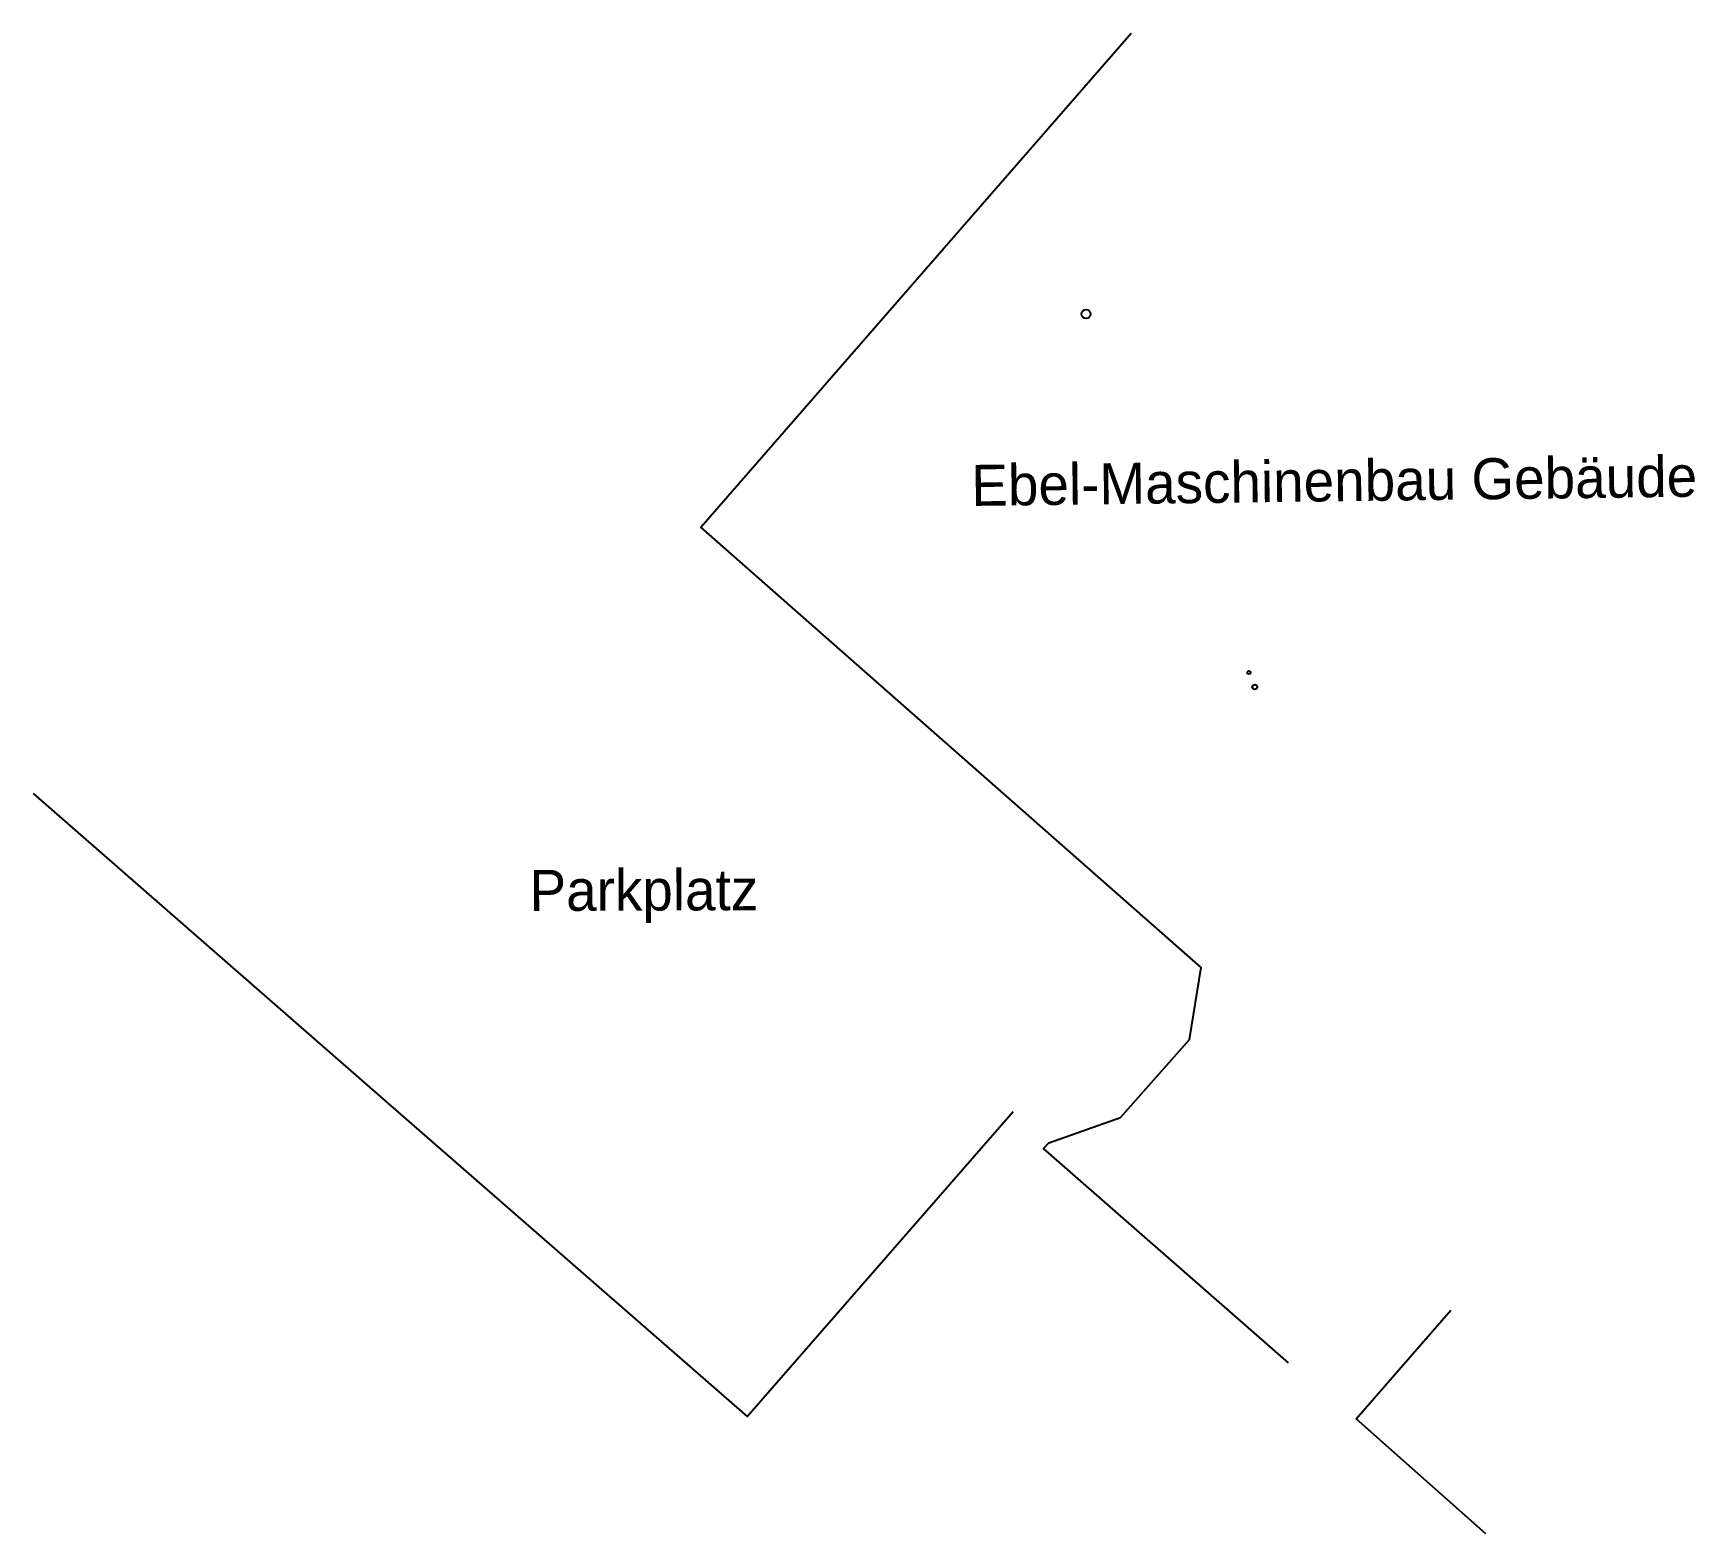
# Model space of a CAD drawing. Header units: metres. Extents: x 4462689 to 4462791, y 5794062 to 5794153.
import ezdxf

# ---------------------------------------------------------------- set-up
doc = ezdxf.new("R2010")
doc.units = ezdxf.units.M
doc.layers.add('Gebäudehallen Ebel', color=150, linetype='Continuous')
doc.layers.add('Parkplatz', color=152, linetype='Continuous')

msp = doc.modelspace()

# ---------------------------------------------------------------- linework, layer by layer
at = {"color": 220}
for centre, radius in [((4462753.49, 5794136.23, 51.74), 0.271), ((4462763.41, 5794114.38, 51.37), 0.1), ((4462763.77, 5794113.5, 51.37), 0.15)]:
    msp.add_circle(centre, radius, dxfattribs=at)
at = {"layer": 'Gebäudehallen Ebel'}
for points in [[(4462765.82, 5794072.31, 52.76), (4462750.9, 5794085.37, 52.71), (4462751.23, 5794085.71, 52.73), (4462755.59, 5794087.26, 52.67), (4462759.79, 5794092.02, 52.73), (4462760.51, 5794096.4, 52.69), (4462730.02, 5794123.23, 52.68), (4462756.23, 5794153.34, 52.68)], [(4462765.82, 5794072.31, 52.76), (4462750.9, 5794085.37, 52.71), (4462751.23, 5794085.71, 52.73), (4462755.59, 5794087.26, 52.67), (4462759.79, 5794092.02, 52.73), (4462760.51, 5794096.4, 52.69), (4462730.02, 5794123.23, 52.68), (4462756.23, 5794153.34, 52.68)], [(4462777.85, 5794061.89, 52.68), (4462769.95, 5794068.9, 52.77), (4462775.72, 5794075.52, 52.69)], [(4462777.85, 5794061.89, 52.68), (4462769.95, 5794068.9, 52.77), (4462775.72, 5794075.52, 52.69)]]:
    msp.add_polyline3d(points, dxfattribs=at)
at = {"layer": 'Parkplatz'}
msp.add_polyline3d([(4462689.33, 5794107, 53.24), (4462711.9, 5794087.31, 52.87), (4462732.83, 5794069.04, 52.81), (4462749.04, 5794087.62, 52.74)], dxfattribs=at)
msp.add_polyline3d([(4462689.33, 5794107, 53.24), (4462711.9, 5794087.31, 52.87), (4462732.83, 5794069.04, 52.81), (4462749.04, 5794087.62, 52.74)], dxfattribs=at)

# ---------------------------------------------------------------- texts
at = {"layer": 'Parkplatz', "char_height": 2.5, "attachment_point": 1}
for s, width, insert, rotation in [('Ebel-Maschinenbau Gebäude', 62.0072, (4462746.48, 5794127.03, 54.47), 0.7384), ('Ebel-Maschinenbau Gebäude', 62.0072, (4462746.48, 5794127.03, 54.47), 0.7384), ('Parkplatz', 26.3514, (4462719.57, 5794102.35, 54.47), 0.1981), ('Parkplatz', 26.3514, (4462719.57, 5794102.35, 54.47), 0.1981)]:
    msp.add_mtext_dynamic_manual_height_columns(s, width=width, gutter_width=12.5, heights=[0], dxfattribs=dict(at, insert=insert, rotation=rotation))

doc.saveas('drawing.dxf')
